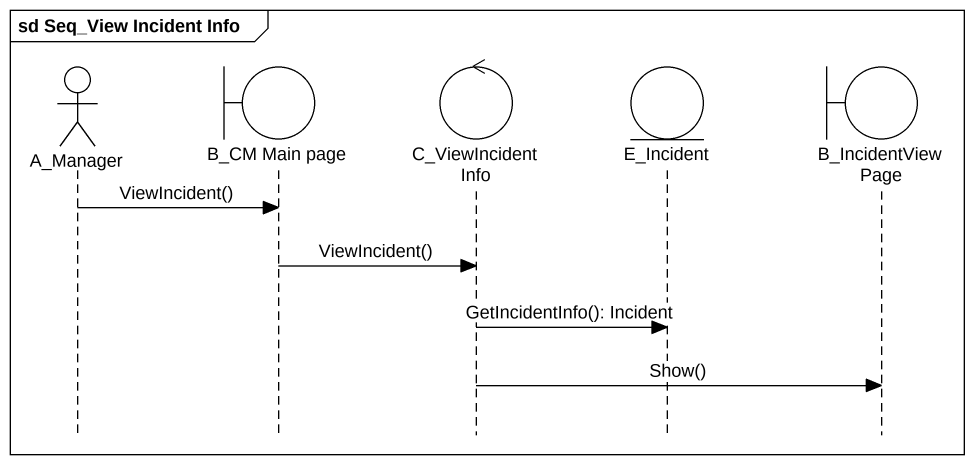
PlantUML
@startuml
mainframe sd Seq_View Incident Info
hide footbox
actor A_Manager
boundary "B_CM Main page" as B_CM_Main_page
control C_ViewIncidentInfo
entity E_Incident
boundary B_IncidentViewPage

A_Manager -> B_CM_Main_page : ViewIncident()
B_CM_Main_page -> C_ViewIncidentInfo : ViewIncident()
C_ViewIncidentInfo -> E_Incident : GetIncidentInfo(): Incident
C_ViewIncidentInfo -> B_IncidentViewPage : Show()
@enduml
